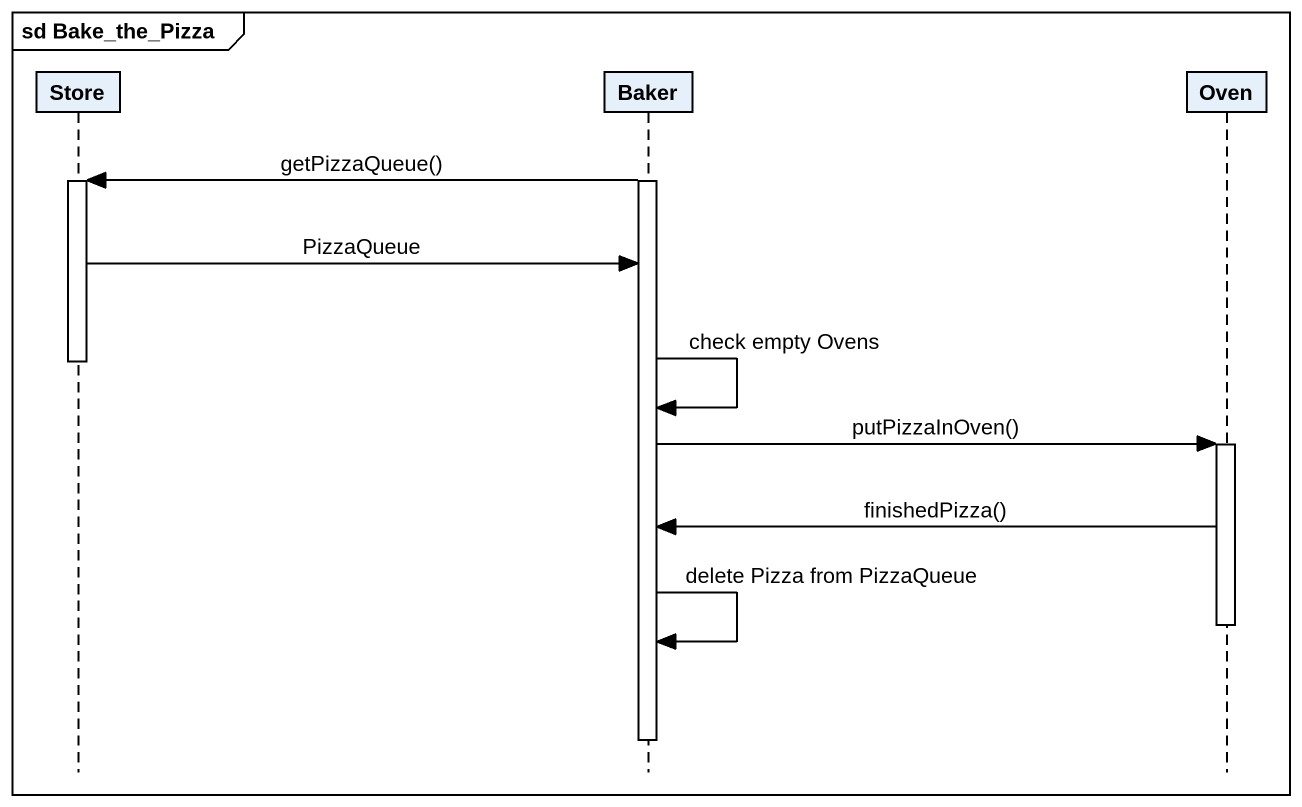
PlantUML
@startuml
mainframe sd Bake_the_Pizza
hide footbox
participant Store
participant Baker
participant Oven

activate Baker
Baker -> Store : getPizzaQueue()
activate Store
Store -> Baker : PizzaQueue
deactivate Store
Baker -> Baker : check empty Ovens
Baker -> Oven : putPizzaInOven()
activate Oven
Oven -> Baker : finishedPizza()
deactivate Oven
Baker -> Baker : delete Pizza from PizzaQueue
deactivate Baker
@enduml
